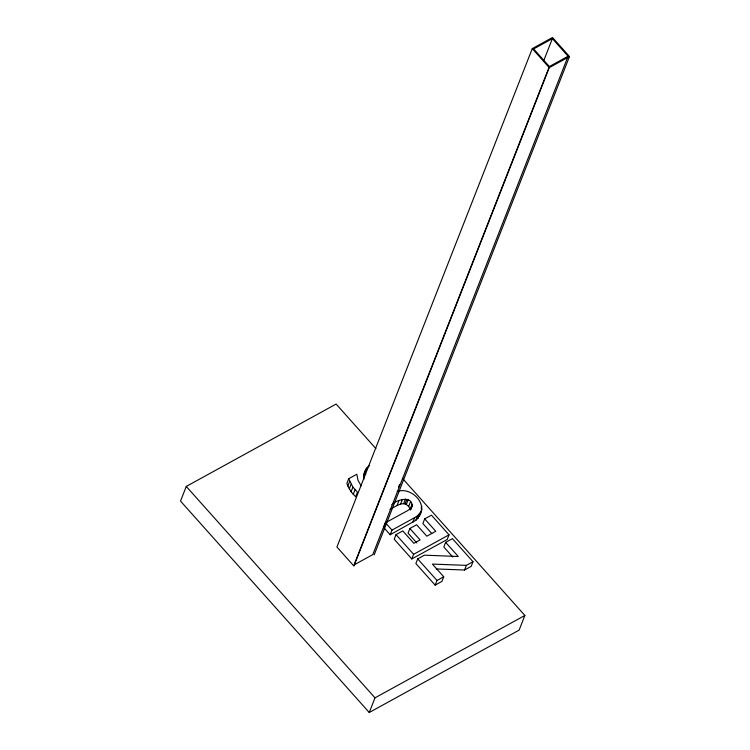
<?xml version="1.0" encoding="UTF-8"?>
<svg xmlns="http://www.w3.org/2000/svg" width="750" height="750" viewBox="0 0 750 750"><rect width="100%" height="100%" fill="white"/><g stroke="black" fill="none" stroke-linecap="round" stroke-linejoin="round"><path stroke-width="1.12" d="M363.9 479.231C362.934 474.337 365.156 468.319 369.544 465.666M363.497 477.478L365.325 472.828L365.681 469.856M410.944 509.269C416.456 495.497 397.444 498.3 391.828 504.759M412.041 506.484L410.522 508.594L407.569 510.647L385.481 522.788L383.653 527.438L390.178 534.75L415.734 520.406L417.919 518.316L420.056 513.619M419.363 516.056C428.128 502.95 410.391 486.553 397.162 491.503M375.9 448.612L336.122 404.053L186.263 486.431L180.516 501.084L369.253 712.5L519.113 630.122L524.859 615.469L402.413 478.312M348.712 478.697L346.884 483.356L347.841 486.056L351.075 491.747L355.641 496.809L357.459 492.159L352.903 487.097L348.712 478.697L356.794 474.253L358.05 480.431L361.163 485.869M347.841 486.056L349.659 481.406M349.256 488.906L351.084 484.256M351.075 491.747L352.903 487.097M353.231 494.428L355.059 489.778M366.309 468.544L363.853 474.506M365.841 471.038L367.294 467.316M532.266 48.619L336.928 547.013L353.916 566.034L549.253 67.65L569.484 56.531L552.497 37.5L532.266 48.619L549.253 67.65M543.403 61.519L552.375 38.616L568.106 56.231L372.787 554.606L354.056 564.909M354.488 563.812L549.366 66.534L568.106 56.231M398.503 487.106L399.6 484.322M374.166 554.897L569.484 56.531M390.009 509.409L397.041 505.547L398.859 500.897M397.041 505.547L400.603 504.019L402.431 499.369M390.178 534.75L392.006 530.091L414.609 517.669L417.553 515.756L421.191 511.406M400.603 504.019L403.659 503.672L405.478 499.012M403.659 503.672L405.019 503.925L406.837 499.275M412.238 505.388L410.419 510.037L408.694 506.419L406.312 504.469L408.131 499.819M424.697 518.878L435.778 531.291L426.834 536.203L416.634 524.775L409.884 528.478L420.084 539.916L413.878 543.328L402.806 530.916L396.047 534.628L394.228 539.278L411.797 558.956L447.197 539.503L449.025 534.844L431.456 515.166L424.697 518.878L422.878 523.528L431.737 533.456M408.694 506.419L410.522 501.769M410.231 508.884L412.05 504.234M409.884 528.478L408.056 533.137L416.803 542.934M412.791 522.319L414.609 517.669M415.734 520.406L417.553 515.756M421.097 508.256L421.828 506.391M417.919 518.316L419.747 513.666M420.422 512.691L421.875 508.969M411.797 558.956L413.616 554.306L449.025 534.844M445.65 542.353L458.287 556.5L424.453 555.169L417.703 558.881L415.875 563.531L435.159 585.131L441.909 581.419L443.728 576.759L432.413 564.084L466.378 565.369L473.006 561.722L452.409 538.641L445.65 542.353L443.831 547.003L452.747 556.987M369.253 712.5L375 697.837L524.859 615.469M435.159 585.131L436.978 580.472L443.728 576.759M436.247 568.95L464.55 570.019L466.378 565.369M473.006 561.722L471.188 566.372L464.55 570.019M552.375 38.616L533.644 48.909L549.366 66.534M405.019 503.925L406.312 504.469M385.481 522.788L392.006 530.091M396.047 534.628L413.616 554.306M417.703 558.881L436.978 580.472M186.263 486.431L375 697.837M365.325 472.828L365.719 474.581"/></g></svg>
